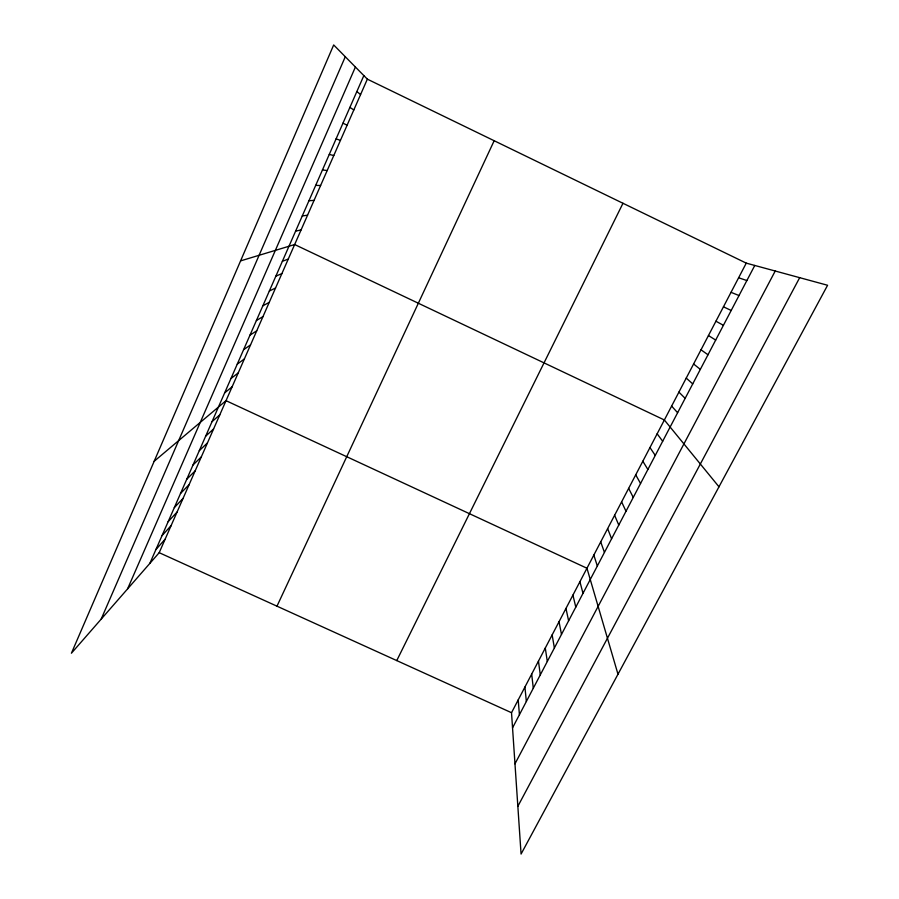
<?xml version="1.0" encoding="UTF-8"?>
<svg xmlns="http://www.w3.org/2000/svg" width="899" height="899" viewBox="0 0 899 899"><rect width="100%" height="100%" fill="white"/><g stroke="black" fill="none" stroke-linecap="round" stroke-linejoin="round"><path stroke-width="1.35" d="M101.16 619.153L345.283 56.738M127.557 588.924L355.408 67.02M149.852 563.381L363.848 75.595M159.202 552.683L367.354 79.157L333.686 44.95L71.414 653.225L159.202 552.683L511.52 712.716L521.072 854.05L827.586 285.264L746.26 263.137L367.354 79.157M276.982 606.173L494.169 140.727M396.762 660.585L622.985 203.275M511.52 712.716L746.26 263.137M512.542 727.842L754.778 265.452M514.97 763.835L775.23 271.015M517.846 806.324L799.683 277.667M155.92 549.547L165.113 539.209M162.022 535.635L171.068 525.679M168.158 521.656L177.047 512.07M174.327 507.598L183.059 498.394M180.519 493.472L189.105 484.651M186.756 479.268L195.173 470.84M193.015 464.985L201.275 456.95M199.32 450.624L207.411 442.993M205.646 436.195L213.58 428.958M212.018 421.676L219.783 414.855M154.167 461.288L226.02 400.673L586.957 568.235L617.984 674.216M224.671 392.852L232.099 386.84M230.942 378.535L238.213 372.939M237.257 364.151L244.348 358.959M243.607 349.689L250.529 344.913M249.978 335.147L256.732 330.798M256.395 320.527L262.969 316.605M262.845 305.829L269.239 302.345M269.329 291.051L275.543 288.006M275.836 276.195L281.881 273.588M282.387 261.261L288.253 259.103M240.584 260.89L294.658 244.539L664.361 419.979L718.975 486.808M295.602 231.155L301.086 229.897M302.255 215.985L307.559 215.176M308.953 200.724L314.066 200.387M315.684 185.374L320.606 185.509M322.449 169.956L327.18 170.552M329.259 154.437L333.787 155.527M738.618 277.769L746.878 280.544M336.102 138.839L340.429 140.413M731.022 292.321L739.012 295.546M723.459 306.806L731.19 310.47M342.98 123.163L347.104 125.219M715.941 321.213L723.414 325.314M708.457 335.541L715.683 340.08M349.902 107.397L353.824 109.948M701.006 349.801L707.985 354.768M693.601 363.983L700.332 369.377M356.858 91.541L360.566 94.586M686.24 378.086L692.724 383.907M678.914 392.121L685.15 398.358M671.62 406.09L677.621 412.731M657.147 433.801L662.675 441.252M649.966 447.556L655.259 455.411M642.83 461.232L647.887 469.48M635.717 474.841L640.549 483.482M628.648 488.393L633.256 497.417M621.614 501.867L625.996 511.273M614.613 515.273L618.77 525.061M607.645 528.612L611.59 538.771M600.712 541.883L604.443 552.413M593.823 555.088L597.329 565.988M579.922 581.698L583.001 593.34M572.921 595.104L575.787 607.106M565.965 608.443L568.618 620.804M559.032 621.703L561.482 634.424M552.143 634.908L554.38 647.977M545.288 648.033L547.311 661.462M538.467 661.102L540.288 674.879M531.68 674.104L533.298 688.218M524.926 687.038L526.342 701.49M518.206 699.905L519.42 714.694"/></g></svg>
